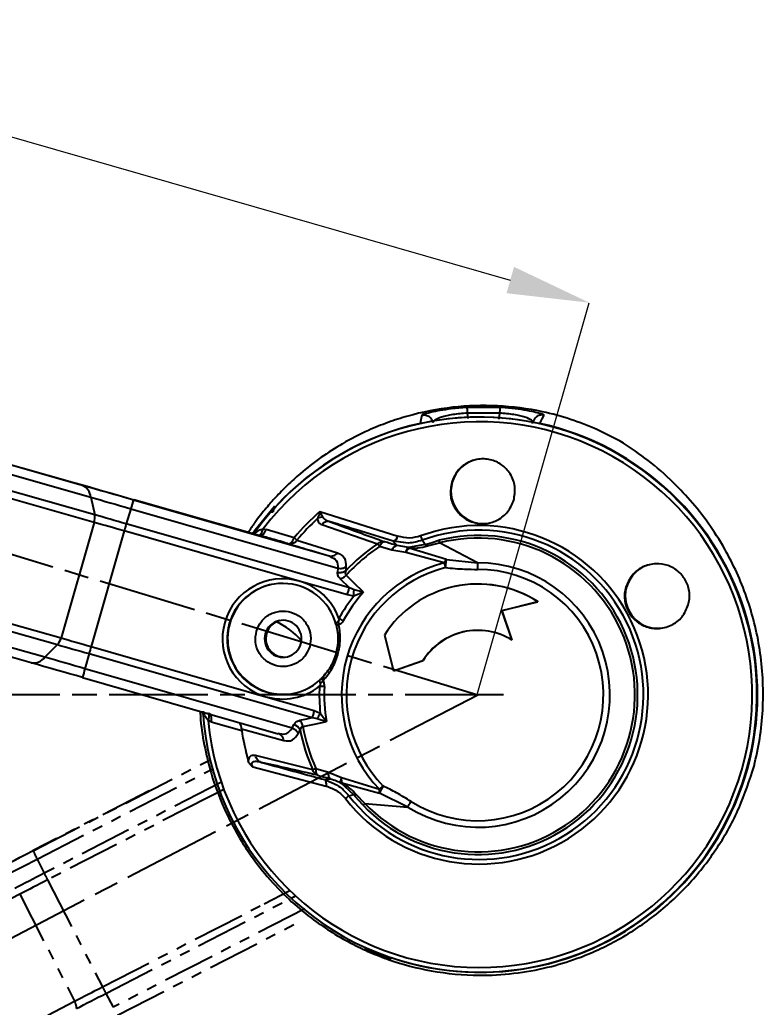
# Model space of a CAD drawing. Header units: millimetres. Extents: x 2136 to 4572, y 748 to 2471.
# Drawn here: x 4166.9 to 4257.4, y 1224.6 to 1344.7 of the extents above; entities that cross this region are included whole.
import ezdxf

# ---------------------------------------------------------------- set-up
doc = ezdxf.new("R2010")
doc.units = ezdxf.units.MM
doc.linetypes.add('AM_ISO08W050', pattern=[18, 12, -1.5, 3, -1.5])
doc.linetypes.add('PHANTOM', pattern=[12.7, 6.35, -1.27, 1.27, -1.27, 1.27, -1.27])
for name, color, linetype, lineweight in [('AM_5', 3, 'Continuous', 25), ('AM_7', 4, 'AM_ISO08W050', 25), ('标注', 3, 'Continuous', 13)]:
    doc.layers.add(name, color=color, linetype=linetype, lineweight=lineweight)
doc.styles.add('SLDTEXTSTYLE1', font='txt.shx', dxfattribs={"width": 0.7, "bigfont": 'gbcbig.shx'})
doc.dimstyles.new('SLDDIMSTYLE12$0', dxfattribs={"dimtxt": 12, "dimasz": 10, "dimexe": 0, "dimexo": 0.0625, "dimgap": 0.875, "dimtad": 1, "dimdec": 1, "dimlfac": 1.8, "dimrnd": 1e-09, "dimzin": 12, "dimdsep": 46, "dimtxsty": 'SLDTEXTSTYLE1', "dimcen": 0.09, "dimdle": 8.16, "dimclrd": 3, "dimclre": 3, "dimadec": 0, "dimazin": 3, "dimtfac": 1, "dimtdec": 1, "dimtofl": 0, "dimtmove": 0, "dimatfit": 3, "dimfxl": 0, "dimfrac": 2, "dimtolj": 1, "dimlwd": 5, "dimlwe": 5, "dimarcsym": 0})
doc.dimstyles.new('SLDDIMSTYLE12$2', dxfattribs={"dimtxt": 12, "dimasz": 10, "dimexe": 0, "dimexo": 0.0625, "dimgap": 0.875, "dimtad": 1, "dimdec": 1, "dimlfac": 1.8, "dimrnd": 1e-09, "dimzin": 12, "dimdsep": 46, "dimtxsty": 'SLDTEXTSTYLE1', "dimcen": 0.09, "dimdle": 8.16, "dimclrd": 3, "dimclre": 3, "dimadec": 0, "dimazin": 3, "dimtfac": 1, "dimtdec": 1, "dimtofl": 0, "dimtmove": 0, "dimatfit": 3, "dimfxl": 0, "dimfrac": 2, "dimtolj": 1, "dimlwd": 5, "dimlwe": 5, "dimarcsym": 0})

# ---------------------------------------------------------------- blocks, each defined once
blk = doc.blocks.new('*D62')
at = {"layer": 'Defpoints', "color": 0, "transparency": 16777216}
for p in [(3918.41, 1354.23), (3919.83, 1273.16), (4222.68, 1262.59), (4222.68, 1262.59), (3941.07, 1115.82)]:
    blk.add_point(p, dxfattribs=at)
at = {"layer": '标注', "color": 3, "linetype": 'Continuous', "lineweight": 5, "transparency": 16777216}
blk.add_arc((4222.68, 1262.59), 303.03, 165.1292, 205.6373, dxfattribs=at)
at = {"layer": '标注', "color": 3, "transparency": 16777216}
for points in [[(3928.19, 1340.82), (3931.4, 1339.91), (3932.52, 1349.98)], [(3950.97, 1132.23), (3947.99, 1130.73), (3953.95, 1122.54)]]:
    blk.add_solid(points, dxfattribs=at)
at = {"layer": '标注', "color": 0, "transparency": 16777216, "insert": (3926.83, 1234.71), "char_height": 10, "attachment_point": 5, "rotation": 275.3833, "style": 'SLDTEXTSTYLE1'}
blk.add_mtext('\\A1;60%%D', dxfattribs=at)
blk = doc.blocks.new('*D63')
at = {"layer": 'AM_5', "color": 3, "lineweight": 5, "transparency": 16777216}
blk.add_line((3972.11, 1262.62), (3970.66, 1262.62), dxfattribs=at)
at = {"layer": 'AM_5', "color": 3, "linetype": 'Continuous', "lineweight": 5, "transparency": 16777216}
blk.add_arc((4222.57, 1262.62), 251.91, 165.5129, 177.7254, dxfattribs=at)
at = {"layer": 'AM_5', "color": 3, "transparency": 16777216}
for points in [[(3977.06, 1326.09), (3980.27, 1325.2), (3981.36, 1335.27)], [(3972.52, 1272.59), (3969.19, 1272.66), (3970.66, 1262.62)]]:
    blk.add_solid(points, dxfattribs=at)
at = {"layer": 'Defpoints', "color": 0, "transparency": 16777216}
for p in [(3918.41, 1354.23), (3975.44, 1311.44), (3972.17, 1262.62), (4222.68, 1262.59), (4225.83, 1262.62)]:
    blk.add_point(p, dxfattribs=at)
at = {"layer": 'AM_5', "color": 0, "transparency": 16777216, "insert": (3966.55, 1300.34), "char_height": 12, "attachment_point": 5, "rotation": 81.6192, "style": 'SLDTEXTSTYLE1'}
blk.add_mtext('\\A1;15%%D', dxfattribs=at)
blk = doc.blocks.new('*D64')
at = {"layer": 'AM_5', "color": 3, "lineweight": 5, "transparency": 16777216}
blk.add_line((3985.59, 1334.07), (3998.34, 1378.53), dxfattribs=at)
at = {"layer": 'AM_5', "color": 3, "linetype": 'Continuous', "lineweight": 5, "transparency": 16777216}
for p, q in [((4007.95, 1375.78), (4226.64, 1313.07)), ((4222.59, 1262.68), (4236.25, 1310.32))]:
    blk.add_line(p, q, dxfattribs=at)
at = {"layer": 'AM_5', "color": 3, "transparency": 16777216}
for points in [[(4008.41, 1377.38), (4007.49, 1374.18), (3998.34, 1378.53)], [(4227.09, 1314.68), (4226.18, 1311.47), (4236.25, 1310.32)]]:
    blk.add_solid(points, dxfattribs=at)
at = {"layer": 'Defpoints', "color": 0, "transparency": 16777216}
for p in [(3985.57, 1334.01), (4236.25, 1310.32), (4222.57, 1262.62)]:
    blk.add_point(p, dxfattribs=at)
at = {"layer": 'AM_5', "color": 0, "transparency": 16777216, "insert": (4119.19, 1351.03), "char_height": 12, "attachment_point": 5, "rotation": 344.0012, "style": 'SLDTEXTSTYLE1'}
blk.add_mtext('\\A1;225', dxfattribs=at)

msp = doc.modelspace()

# ---------------------------------------------------------------- linework, layer by layer
at = {"color": 7, "linetype": 'Continuous', "lineweight": 25}
for p, q in [((4133.175, 1299.918), (4173.36, 1288.491)), ((4134.364, 1299.564), (4174.55, 1288.136)), ((4135.392, 1298.083), (4175.577, 1286.656)), ((4221.362, 1297.573), (4219.434, 1297.397)), ((4225.384, 1297.573), (4221.362, 1297.573)), ((4226.007, 1297.53), (4225.384, 1297.573)), ((4215.923, 1296.686), (4215.858, 1296.646)), ((4225.33, 1296.878), (4221.395, 1296.878)), ((4221.395, 1296.878), (4221.481, 1296.22)), ((4225.33, 1296.879), (4225.246, 1296.171)), ((4230.765, 1296.646), (4230.535, 1296.756)), ((4175.991, 1283.598), (4135.806, 1295.025)), ((4176.061, 1284.516), (4135.876, 1295.944)), ((4215.825, 1295.64), (4215.809, 1295.637)), ((4219.571, 1288.477), (4219.505, 1288.463)), ((4175.577, 1286.656), (4176.061, 1284.516)), ((4180.453, 1285.263), (4179.9, 1283.42)), ((4180.453, 1285.263), (4205.665, 1278.033)), ((4180.796, 1286.352), (4204.591, 1279.529)), ((4196.089, 1281.982), (4180.826, 1286.359)), ((4203.471, 1284.921), (4203.374, 1284.563)), ((4203.471, 1284.921), (4212.955, 1281.904)), ((4203.471, 1284.921), (4203.624, 1284.626)), ((4175.991, 1283.598), (4171.96, 1269.54)), ((4207.059, 1275.631), (4179.9, 1283.42)), ((4203.704, 1283.333), (4210.492, 1280.997)), ((4179.648, 1282.554), (4175.617, 1268.495)), ((4200.932, 1276.45), (4179.648, 1282.554)), ((4195.488, 1282.154), (4195.503, 1282.202)), ((4195.982, 1282.039), (4196.176, 1282)), ((4196.176, 1282), (4196.089, 1281.982)), ((4196.551, 1282.818), (4196.94, 1282.738)), ((4200.329, 1281.735), (4196.94, 1282.738)), ((4212.379, 1281.322), (4208.442, 1282.524)), ((4131.775, 1280.967), (4171.96, 1269.54)), ((4199.58, 1281.015), (4199.87, 1280.929)), ((4200.669, 1281.442), (4205.621, 1279.891)), ((4212.237, 1280.206), (4210.717, 1280.65)), ((4213.022, 1281.24), (4212.379, 1281.322)), ((4214.25, 1280.521), (4212.862, 1280.774)), ((4216.278, 1280.888), (4214.25, 1280.521)), ((4218.858, 1279.079), (4214.34, 1280.449)), ((4216.278, 1280.888), (4215.905, 1281.417)), ((4216.278, 1280.888), (4217.114, 1281.151)), ((4216.566, 1280.737), (4218.03, 1281.097)), ((4217.114, 1281.151), (4217.956, 1281.415)), ((4222.665, 1278.675), (4218.03, 1281.097)), ((4131.349, 1280.155), (4171.534, 1268.728)), ((4204.591, 1279.529), (4204.719, 1279.442)), ((4204.591, 1279.529), (4204.862, 1279.496)), ((4204.845, 1279.499), (4204.827, 1279.443)), ((4213.931, 1279.931), (4212.237, 1280.206)), ((4218.598, 1278.67), (4213.931, 1279.931)), ((4169.996, 1267.191), (4129.811, 1278.618)), ((4205.665, 1278.033), (4205.616, 1277.533)), ((4206.64, 1278.192), (4206.603, 1277.704)), ((4218.858, 1279.079), (4222.665, 1278.675)), ((4168.348, 1266.508), (4128.163, 1277.935)), ((4206.806, 1274.765), (4200.932, 1276.45)), ((4207.059, 1275.631), (4205.97, 1276.7)), ((4207.622, 1275.401), (4207.059, 1275.631)), ((4219.85, 1275.793), (4219.839, 1275.79)), ((4240.785, 1275.73), (4240.696, 1275.71)), ((4207.597, 1274.634), (4206.806, 1274.765)), ((4208.773, 1275.098), (4207.597, 1274.634)), ((4208.773, 1275.098), (4207.622, 1275.401)), ((4225.624, 1272.866), (4229.975, 1273.951)), ((4225.635, 1272.868), (4229.986, 1273.953)), ((4229.986, 1273.953), (4229.975, 1273.951)), ((4225.635, 1272.868), (4225.624, 1272.866)), ((4226.865, 1269.262), (4225.624, 1272.866)), ((4226.876, 1269.265), (4225.635, 1272.868)), ((4192.434, 1271.283), (4192.501, 1271.297)), ((4205.449, 1271.165), (4205.483, 1271.086)), ((4205.685, 1271.523), (4205.791, 1271.12)), ((4196.826, 1270.057), (4196.972, 1270.088)), ((4211.321, 1269.889), (4212.405, 1265.539)), ((4171.534, 1268.728), (4169.996, 1267.191)), ((4175.617, 1268.495), (4196.901, 1262.392)), ((4226.876, 1269.265), (4226.865, 1269.262)), ((4175.373, 1267.631), (4174.872, 1265.798)), ((4175.373, 1267.631), (4202.532, 1259.843)), ((4212.405, 1265.539), (4216.009, 1266.779)), ((4212.417, 1265.541), (4216.02, 1266.782)), ((4216.02, 1266.782), (4216.009, 1266.779)), ((4200.083, 1258.568), (4174.872, 1265.798)), ((4212.417, 1265.541), (4212.405, 1265.539)), ((4174.595, 1264.724), (4198.403, 1257.896)), ((4203.846, 1264.336), (4203.543, 1264.051)), ((4196.901, 1262.392), (4202.775, 1260.707)), ((4189.144, 1260.625), (4189.171, 1260.217)), ((4202.775, 1260.707), (4203.516, 1260.399)), ((4203.516, 1260.399), (4204.266, 1259.381)), ((4190.235, 1259.351), (4189.863, 1259.491)), ((4190.235, 1259.351), (4193.951, 1258.299)), ((4200.083, 1258.568), (4200.306, 1259.012)), ((4202.532, 1259.843), (4203.131, 1259.738)), ((4203.131, 1259.738), (4204.266, 1259.381)), ((4193.935, 1258.492), (4199.072, 1257.052)), ((4198.39, 1257.9), (4198.555, 1257.903)), ((4198.648, 1257.842), (4198.629, 1257.787)), ((4200.825, 1257.915), (4201.052, 1258.342)), ((4202.604, 1253.489), (4195.645, 1255.223)), ((4195.295, 1253.842), (4204.24, 1251.512)), ((4202.978, 1253.66), (4204.501, 1253.224)), ((4204.501, 1253.224), (4206.081, 1252.554)), ((4255.365, 1253.342), (4255.35, 1253.339)), ((4204.143, 1252.229), (4204.058, 1252.302)), ((4204.058, 1252.302), (4204.583, 1252.059)), ((4207.57, 1250.514), (4206.042, 1251.892)), ((4206.081, 1252.554), (4210.703, 1251.133)), ((4206.156, 1251.902), (4210.708, 1250.652)), ((4191.776, 1251.122), (4190.017, 1250.219)), ((4206.996, 1250.347), (4207.57, 1250.514)), ((4208.182, 1249.8), (4207.57, 1250.514)), ((4208.943, 1249.404), (4207.892, 1250.484)), ((4214.149, 1248.974), (4210.708, 1250.652)), ((4208.714, 1249.18), (4208.182, 1249.8)), ((4208.943, 1249.404), (4214.149, 1248.974)), ((4196.698, 1237.209), (4199.807, 1238.806)), ((4208.901, 1231.81), (4212.132, 1230.528)), ((4212.142, 1230.656), (4212.14, 1230.65)), ((4230.008, 1229.647), (4230.023, 1229.651))]:
    msp.add_line(p, q, dxfattribs=at)
at = {"color": 7, "linetype": 'PHANTOM', "lineweight": 25}
for p, q in [((4168.558, 1243.661), (4190.578, 1254.968)), ((4169.052, 1242.632), (4190.899, 1253.85)), ((4191.472, 1251.98), (4169.911, 1240.909)), ((4182.7, 1250.939), (4168.575, 1243.686)), ((4190.017, 1250.219), (4170.32, 1240.105)), ((4169.052, 1242.632), (4169.911, 1240.909)), ((4170.32, 1240.105), (4177.001, 1227.095)), ((4166.939, 1238.364), (4129.816, 1219.198)), ((4166.939, 1238.364), (4173.62, 1225.355)), ((4177.001, 1227.095), (4196.698, 1237.209)), ((4177.415, 1226.299), (4200.501, 1238.153)), ((4201.635, 1236.599), (4178.303, 1224.619)), ((4178.836, 1223.646), (4200.869, 1234.959)), ((4136.497, 1206.189), (4173.62, 1225.355)), ((4177.415, 1226.299), (4178.303, 1224.619))]:
    msp.add_line(p, q, dxfattribs=at)
at = {"color": 7, "linetype": 'Continuous', "lineweight": 25, "flags": 128}
for points in [[(4215.858, 1296.646), (4215.753, 1296.08), (4215.67, 1295.636)], [(4229.549, 1296.109), (4229.308, 1295.652), (4229.288, 1295.614)], [(4230.234, 1295.636), (4230.531, 1296.201), (4230.765, 1296.646)], [(4215.927, 1295.662), (4215.894, 1295.662), (4215.67, 1295.636)], [(4173.36, 1288.491), (4174.247, 1288.239), (4175.152, 1287.981), (4176.073, 1287.718), (4177.008, 1287.451), (4177.953, 1287.181), (4178.907, 1286.908), (4179.865, 1286.634), (4180.826, 1286.359)], [(4174.55, 1288.136), (4175.291, 1287.925), (4176.048, 1287.71), (4176.819, 1287.49), (4177.601, 1287.267), (4178.392, 1287.04), (4179.19, 1286.812), (4179.992, 1286.583), (4180.796, 1286.352)], [(4175.577, 1286.656), (4176.156, 1286.491), (4176.747, 1286.323), (4177.349, 1286.151), (4177.959, 1285.977), (4178.577, 1285.801), (4179.199, 1285.623), (4179.825, 1285.443), (4180.453, 1285.263)], [(4197.96, 1285.546), (4195.595, 1282.65), (4195.229, 1282.139)], [(4198.036, 1285.459), (4197.994, 1285.507), (4197.96, 1285.546)], [(4179.9, 1283.42), (4179.406, 1283.561), (4178.913, 1283.702), (4178.423, 1283.843), (4177.937, 1283.982), (4177.456, 1284.119), (4176.982, 1284.254), (4176.517, 1284.387), (4176.061, 1284.516)], [(4179.648, 1282.554), (4179.177, 1282.688), (4178.708, 1282.823), (4178.241, 1282.956), (4177.778, 1283.089), (4177.32, 1283.22), (4176.868, 1283.348), (4176.425, 1283.474), (4175.991, 1283.598)], [(4199.58, 1281.015), (4199.671, 1281.007), (4199.769, 1281.03), (4199.871, 1281.084), (4199.973, 1281.167), (4200.072, 1281.278), (4200.167, 1281.412), (4200.253, 1281.566), (4200.329, 1281.735)], [(4208.773, 1275.098), (4207.593, 1276.254), (4206.665, 1277.163)], [(4171.534, 1268.728), (4171.99, 1268.598), (4172.455, 1268.465), (4172.929, 1268.33), (4173.41, 1268.193), (4173.896, 1268.054), (4174.386, 1267.914), (4174.879, 1267.773), (4175.373, 1267.631)], [(4171.96, 1269.54), (4172.394, 1269.416), (4172.838, 1269.29), (4173.289, 1269.161), (4173.747, 1269.03), (4174.21, 1268.898), (4174.677, 1268.765), (4175.146, 1268.63), (4175.617, 1268.495)], [(4174.595, 1264.724), (4173.791, 1264.954), (4172.989, 1265.184), (4172.191, 1265.412), (4171.4, 1265.638), (4170.618, 1265.862), (4169.847, 1266.081), (4169.09, 1266.297), (4168.348, 1266.508)], [(4174.872, 1265.798), (4174.244, 1265.978), (4173.618, 1266.157), (4172.995, 1266.335), (4172.378, 1266.512), (4171.767, 1266.686), (4171.166, 1266.858), (4170.575, 1267.026), (4169.996, 1267.191)], [(4201.045, 1259.522), (4201.878, 1259.702), (4202.532, 1259.843)], [(4201.39, 1258.764), (4203.002, 1259.11), (4204.266, 1259.381)], [(4212.14, 1230.65), (4212.136, 1230.581), (4212.132, 1230.528)]]:
    msp.add_lwpolyline(points, dxfattribs=at)
at = {"color": 7, "linetype": 'PHANTOM', "lineweight": 25, "flags": 128}
for points in [[(4161.672, 1240.132), (4162.491, 1240.555), (4163.327, 1240.986), (4164.179, 1241.425), (4165.043, 1241.87), (4165.917, 1242.32), (4166.799, 1242.773), (4167.686, 1243.229), (4168.575, 1243.686)], [(4162.782, 1240.687), (4163.467, 1241.041), (4164.167, 1241.402), (4164.879, 1241.769), (4165.602, 1242.141), (4166.334, 1242.518), (4167.072, 1242.897), (4167.814, 1243.279), (4168.558, 1243.661)], [(4164.544, 1240.311), (4165.079, 1240.587), (4165.625, 1240.869), (4166.181, 1241.155), (4166.745, 1241.446), (4167.317, 1241.74), (4167.892, 1242.036), (4168.472, 1242.334), (4169.052, 1242.632)], [(4169.911, 1240.909), (4169.454, 1240.675), (4168.998, 1240.44), (4168.544, 1240.207), (4168.095, 1239.975), (4167.65, 1239.747), (4167.212, 1239.521), (4166.782, 1239.299), (4166.361, 1239.082)], [(4170.32, 1240.105), (4169.884, 1239.881), (4169.45, 1239.658), (4169.018, 1239.436), (4168.59, 1239.216), (4168.166, 1238.998), (4167.749, 1238.783), (4167.34, 1238.571), (4166.939, 1238.364)], [(4173.62, 1225.355), (4174.021, 1225.562), (4174.43, 1225.773), (4174.847, 1225.988), (4175.271, 1226.206), (4175.699, 1226.426), (4176.131, 1226.648), (4176.565, 1226.872), (4177.001, 1227.095)], [(4173.864, 1224.471), (4174.285, 1224.688), (4174.715, 1224.91), (4175.153, 1225.136), (4175.598, 1225.365), (4176.047, 1225.596), (4176.501, 1225.829), (4176.957, 1226.064), (4177.415, 1226.299)]]:
    msp.add_lwpolyline(points, dxfattribs=at)
at = {"color": 7, "linetype": 'Continuous', "lineweight": 25}
for centre, radius, start, end in [((4222.908, 1262.643), 33.749, 343.99795, 144.37216), ((4222.923, 1262.645), 33.75, 343.99967, 102.14019), ((4222.9, 1262.641), 33.187, 185.44631, 142.55572), ((4222.951, 1262.654), 33.776, 102.44988, 137.53256), ((4222.951, 1262.652), 33.778, 251.33315, 77.54961), ((4223.356, 1287.392), 3.937, 102.14289, 164.00219), ((4173.765, 1286.495), 1.819, 5.07766, 64.46203), ((4223.356, 1287.392), 3.937, 163.99967, 282.14019), ((4196.129, 1280.914), 16.268, 160.47228, 164.49364), ((4174.111, 1284.202), 1.975, 342.17656, 9.14413), ((4222.878, 1262.637), 29.55, 131.05303, 139.73783), ((4222.873, 1262.636), 29.098, 132.57575, 139.73778), ((4203.806, 1282.983), 1.245, 89.51081, 119.80629), ((4203.919, 1282.942), 1.71, 99.92431, 108.57758), ((4260.339, 1259.497), 83.921, 163.43713, 164.05307), ((4222.827, 1262.625), 20.585, 217.80792, 110.19454), ((4173.804, 1250.626), 40.882, 48.9186, 49.54784), ((4222.818, 1262.623), 20.025, 217.80792, 110.19454), ((4222.73, 1262.604), 19.408, 223.76375, 104.2387), ((4222.723, 1262.602), 19.081, 223.76387, 104.23864), ((4212.183, 1282.091), 0.793, 284.25693, 346.38415), ((4199.822, 1281.999), 1.013, 256.13749, 326.65871), ((4222.728, 1262.605), 22.091, 123.62673, 136.87996), ((4222.723, 1262.604), 21.676, 123.6355, 137.80261), ((4238.347, 1298.857), 33.09, 212.6677, 213.38343), ((4212.995, 1280), 0.785, 99.68998, 164.75306), ((4215.013, 1279.496), 1.166, 125.1911, 158.08506), ((4222.692, 1262.595), 16.587, 104.28896, 223.71352), ((4222.69, 1262.595), 15.988, 104.28897, 223.71351), ((4222.693, 1262.596), 16.079, 237.90451, 90.09862), ((4219.984, 1278.076), 1.507, 138.28952, 156.79982), ((4311.608, 1301.755), 95.831, 193.93929, 194.29763), ((4244.57, 1274.644), 3.937, 102.14289, 164.00219), ((4222.69, 1262.595), 15.284, 237.90204, 90.10104), ((4198.916, 1269.421), 7.312, 74.0024, 254.00006), ((4198.922, 1269.422), 6.75, 14.63064, 164.00143), ((4198.989, 1269.437), 6.75, 102.1429, 164.00218), ((4198.916, 1269.421), 7.312, 19.98893, 73.99815), ((4222.678, 1262.594), 13.499, 57.28113, 147.28505), ((4222.689, 1262.596), 13.499, 57.2812, 102.14227), ((4244.57, 1274.644), 3.937, 163.99967, 282.14019), ((4222.707, 1262.599), 19.317, 141.46177, 151.14852), ((4222.705, 1262.599), 18.717, 138.10256, 151.14854), ((4198.922, 1269.422), 6.75, 163.9984, 313.36529), ((4198.989, 1269.436), 6.75, 163.99975, 282.14011), ((4198.989, 1269.436), 2.25, 343.99745, 164.00009), ((4199.134, 1269.468), 2.25, 104.03604, 164.00205), ((4194.527, 1263.416), 8.855, 40.83204, 65.81779), ((4135.728, 1144.724), 145.215, 60.91799, 61.15396), ((4198.989, 1269.436), 2.25, 163.99745, 344.00009), ((4199.134, 1269.468), 2.25, 163.99943, 280.24751), ((4222.678, 1262.593), 7.874, 57.88144, 147.88541), ((4222.69, 1262.596), 7.874, 102.14271, 147.88527), ((4170.069, 1270.015), 1.95, 318.69201, 345.89284), ((4255.069, 1245.634), 82.676, 163.94748, 164.5697), ((4168.587, 1268.262), 1.77, 262.23993, 322.75953), ((4188.951, 1261.601), 14.692, 163.40041, 167.72716), ((4198.916, 1269.42), 7.312, 253.99862, 308.0114), ((4222.708, 1262.599), 19.318, 176.85372, 186.53999), ((4222.707, 1262.599), 18.719, 176.85373, 189.89901), ((4222.908, 1262.641), 33.748, 183.43897, 344.001), ((4199.872, 1257.78), 1.307, 25.50508, 70.60837), ((4199.695, 1258.452), 1.723, 10.4509, 38.42547), ((4222.879, 1262.636), 29.252, 188.52543, 195.91771), ((4222.73, 1262.604), 22.093, 191.12072, 204.365), ((4222.725, 1262.603), 21.678, 190.19887, 204.3629), ((4261.81, 1124.089), 142.302, 114.42078, 114.58603), ((4222.924, 1262.643), 33.748, 282.14308, 344.002), ((4212.157, 1250.907), 1.471, 171.18744, 190.00395), ((4336.594, 1120.3), 181.565, 133.70869, 133.89737), ((4263.724, 1225.929), 58.497, 154.02865, 154.99957)]:
    msp.add_arc(centre, radius, start, end, dxfattribs=at)
at = {"color": 7, "linetype": 'PHANTOM', "lineweight": 25}
for centre, radius, start, end in [((4183.46, 1250.188), 16.268, 203.65312, 207.67448), ((4244.937, 1278.509), 83.921, 206.61797, 207.23391), ((4250.581, 1264.794), 82.676, 207.12832, 207.75054), ((4171.915, 1224.407), 1.95, 1.87285, 29.07368)]:
    msp.add_arc(centre, radius, start, end, dxfattribs=at)
at = {"color": 7, "linetype": 'Continuous', "lineweight": 25}
for points, knots in [([(4240.398, 1293.248), (4239.342, 1293.818), (4237.312, 1294.914), (4233.998, 1296.175), (4229.992, 1297.27), (4225.14, 1297.913), (4219.517, 1297.732), (4215.06, 1296.844), (4211.711, 1295.761), (4209.032, 1294.671), (4206.283, 1293.257), (4203.518, 1291.48), (4201.31, 1289.761), (4199.51, 1288.127), (4198.137, 1286.727), (4196.815, 1285.217), (4195.682, 1283.794), (4194.999, 1282.769), (4194.733, 1282.37)], [0, 0, 0, 0, 0.0716141, 0.1376427, 0.2038002, 0.3043716, 0.402157, 0.5046925, 0.5521038, 0.6009821, 0.6712151, 0.7340966, 0.7994339, 0.8433201, 0.8852981, 0.9222529, 0.9697109, 1, 1, 1, 1]), ([(4219.433, 1297.397), (4218.972, 1297.332), (4218.036, 1297.201), (4216.994, 1296.984), (4216.23, 1296.795), (4216.026, 1296.722), (4215.923, 1296.686)], [0, 0, 0, 0, 0.2467046, 0.4997683, 0.7468748, 1, 1, 1, 1]), ([(4221.362, 1297.573), (4221.362, 1297.561), (4221.362, 1297.538), (4221.369, 1297.386), (4221.38, 1297.165), (4221.39, 1296.973), (4221.395, 1296.879)], [0, 0, 0, 0, 0.244843, 0.5001263, 0.7553423, 1, 1, 1, 1]), ([(4225.384, 1297.573), (4225.382, 1297.561), (4225.378, 1297.537), (4225.365, 1297.386), (4225.35, 1297.168), (4225.337, 1296.974), (4225.331, 1296.879)], [0, 0, 0, 0, 0.2506754, 0.4980464, 0.7510697, 1, 1, 1, 1]), ([(4230.535, 1296.756), (4230.36, 1296.809), (4230.015, 1296.913), (4228.993, 1297.138), (4227.66, 1297.37), (4226.555, 1297.477), (4226.007, 1297.53)], [0, 0, 0, 0, 0.2491031, 0.4901997, 0.7472817, 1, 1, 1, 1]), ([(4215.858, 1296.646), (4216.028, 1296.661), (4216.366, 1296.69), (4216.799, 1296.464), (4217.093, 1296.136), (4217.169, 1295.88), (4217.206, 1295.752)], [0, 0, 0, 0, 0.2799949, 0.5581407, 0.7800037, 1, 1, 1, 1]), ([(4221.395, 1296.879), (4221.092, 1296.862), (4220.486, 1296.827), (4219.629, 1296.71), (4218.873, 1296.559), (4218.038, 1296.329), (4217.328, 1296.024), (4217.247, 1295.844), (4217.206, 1295.752)], [0, 0, 0, 0, 0.1216848, 0.2436394, 0.3665866, 0.4908705, 0.7427966, 1, 1, 1, 1]), ([(4229.418, 1295.752), (4229.39, 1295.843), (4229.334, 1296.023), (4228.654, 1296.328), (4227.839, 1296.559), (4227.092, 1296.71), (4226.241, 1296.828), (4225.634, 1296.862), (4225.331, 1296.879)], [0, 0, 0, 0, 0.25669183, 0.50843056, 0.63281467, 0.75589912, 0.87804396, 1, 1, 1, 1]), ([(4230.765, 1296.646), (4230.691, 1296.658), (4230.543, 1296.682), (4230.315, 1296.66), (4230.097, 1296.597), (4229.897, 1296.491), (4229.724, 1296.347), (4229.607, 1296.216), (4229.563, 1296.127), (4229.553, 1296.107)], [0, 0, 0, 0, 0.1570011, 0.3172009, 0.4773885, 0.6343544, 0.7913438, 0.9515396, 1, 1, 1, 1]), ([(4256.31, 1253.954), (4256.56, 1255.063), (4257.06, 1257.28), (4257.405, 1260.744), (4257.431, 1264.224), (4257.114, 1267.662), (4256.48, 1270.994), (4255.558, 1274.176), (4254.381, 1277.181), (4252.864, 1280.226), (4250.993, 1283.214), (4248.803, 1286.031), (4246.221, 1288.774), (4243.291, 1291.304), (4241.378, 1292.59), (4240.398, 1293.248)], [0, 0, 0, 0, 0.0627951, 0.1255982, 0.1880794, 0.2505771, 0.3126556, 0.3746993, 0.4372762, 0.5009385, 0.5820109, 0.6649965, 0.7507977, 0.8724761, 1, 1, 1, 1]), ([(4227.063, 1286.289), (4227.154, 1286.842), (4227.333, 1287.924), (4226.828, 1289.26), (4226.165, 1290.118), (4225.573, 1290.626), (4224.912, 1291), (4224.206, 1291.237), (4223.479, 1291.336), (4222.749, 1291.301), (4222.032, 1291.131), (4221.118, 1290.722), (4220.089, 1289.869), (4219.706, 1288.946), (4219.505, 1288.463)], [0, 0, 0, 0, 0.1454096, 0.2843678, 0.3500183, 0.4113214, 0.4701235, 0.5269841, 0.5816264, 0.6365696, 0.6922624, 0.749136, 0.868448, 1, 1, 1, 1]), ([(4219.505, 1288.463), (4219.415, 1287.905), (4219.237, 1286.789), (4219.841, 1285.228), (4220.786, 1284.23), (4221.705, 1283.729), (4222.399, 1283.506), (4223.107, 1283.415), (4223.809, 1283.451), (4224.5, 1283.611), (4225.409, 1284.004), (4226.456, 1284.848), (4226.852, 1285.79), (4227.063, 1286.289)], [0, 0, 0, 0, 0.1426319, 0.2854821, 0.4161443, 0.4747377, 0.529504, 0.5816768, 0.6338546, 0.6858561, 0.7410149, 0.8625746, 1, 1, 1, 1]), ([(4197.96, 1285.546), (4197.905, 1285.479), (4197.798, 1285.348), (4197.701, 1285.116), (4197.659, 1284.917), (4197.669, 1284.798), (4197.672, 1284.76)], [0, 0, 0, 0, 0.3001412, 0.5845824, 0.8690123, 1, 1, 1, 1]), ([(4198.036, 1285.459), (4197.985, 1285.394), (4197.88, 1285.263), (4197.788, 1285.056), (4197.768, 1284.918), (4197.76, 1284.864)], [0, 0, 0, 0, 0.3723099, 0.7541245, 1, 1, 1, 1]), ([(4203.187, 1284.063), (4203.185, 1283.973), (4203.181, 1283.779), (4203.339, 1283.509), (4203.56, 1283.403), (4203.704, 1283.333)], [0, 0, 0, 0, 0.2320046, 0.4979825, 1, 1, 1, 1]), ([(4203.374, 1284.563), (4203.34, 1284.459), (4203.283, 1284.281), (4203.215, 1284.127), (4203.187, 1284.063)], [0, 0, 0, 0, 0.5830316, 1, 1, 1, 1]), ([(4203.816, 1284.228), (4203.786, 1284.293), (4203.73, 1284.415), (4203.658, 1284.559), (4203.624, 1284.626)], [0, 0, 0, 0, 0.5364801, 1, 1, 1, 1]), ([(4203.816, 1284.228), (4203.854, 1284.171), (4203.94, 1284.042), (4204.238, 1283.848), (4204.519, 1283.741), (4204.708, 1283.67)], [0, 0, 0, 0, 0.2031095, 0.4647797, 1, 1, 1, 1]), ([(4204.708, 1283.67), (4204.621, 1283.685), (4204.446, 1283.715), (4204.172, 1283.66), (4203.913, 1283.537), (4203.773, 1283.4), (4203.704, 1283.333)], [0, 0, 0, 0, 0.2454954, 0.5, 0.7545047, 1, 1, 1, 1]), ([(4204.708, 1283.67), (4205.961, 1283.207), (4208.115, 1282.413), (4210.409, 1281.581), (4211.367, 1281.233)], [0, 0, 0, 0, 0.5820752, 1, 1, 1, 1]), ([(4208.442, 1282.524), (4208.359, 1282.549), (4207.096, 1282.935), (4205.861, 1283.315), (4204.708, 1283.67)], [0, 0, 0, 0, 0.0662016, 1, 1, 1, 1]), ([(4195.503, 1282.202), (4195.678, 1282.354), (4195.985, 1282.622), (4196.381, 1282.759), (4196.551, 1282.818)], [0, 0, 0, 0, 0.5684211, 1, 1, 1, 1]), ([(4195.982, 1282.039), (4196.036, 1282.045), (4196.148, 1282.057), (4196.314, 1282.224), (4196.459, 1282.483), (4196.521, 1282.709), (4196.551, 1282.818)], [0, 0, 0, 0, 0.2432266, 0.5000017, 0.7567759, 1, 1, 1, 1]), ([(4196.176, 1282.001), (4196.238, 1281.996), (4196.365, 1281.987), (4196.582, 1282.139), (4196.788, 1282.395), (4196.89, 1282.626), (4196.94, 1282.738)], [0, 0, 0, 0, 0.2423334, 0.4999392, 0.757578, 1, 1, 1, 1]), ([(4199.58, 1281.015), (4198.939, 1281.201), (4197.803, 1281.53), (4196.67, 1281.858), (4196.176, 1282)], [0, 0, 0, 0, 0.5642907, 1, 1, 1, 1]), ([(4215.721, 1281.944), (4215.28, 1281.828), (4214.332, 1281.577), (4213.435, 1281.79), (4212.955, 1281.904)], [0, 0, 0, 0, 0.4644483, 1, 1, 1, 1]), ([(4199.87, 1280.929), (4200.724, 1280.676), (4202.278, 1280.214), (4203.873, 1279.742), (4204.591, 1279.529)], [0, 0, 0, 0, 0.5495061, 1, 1, 1, 1]), ([(4211.367, 1281.233), (4211.316, 1281.235), (4211.246, 1281.236), (4211.132, 1281.18), (4211.018, 1281.095), (4210.865, 1280.924), (4210.766, 1280.742), (4210.716, 1280.651)], [0, 0, 0, 0, 0.2498451, 0.3419699, 0.5003268, 0.7501647, 1, 1, 1, 1]), ([(4212.862, 1280.774), (4212.586, 1280.859), (4212.086, 1281.012), (4211.589, 1281.165), (4211.367, 1281.233)], [0, 0, 0, 0, 0.5530907, 1, 1, 1, 1]), ([(4212.862, 1280.774), (4212.771, 1280.877), (4212.609, 1281.06), (4212.449, 1281.242), (4212.379, 1281.322)], [0, 0, 0, 0, 0.5617548, 1, 1, 1, 1]), ([(4215.905, 1281.417), (4215.344, 1281.254), (4214.373, 1280.972), (4213.423, 1281.16), (4213.022, 1281.24)], [0, 0, 0, 0, 0.5775061, 1, 1, 1, 1]), ([(4213.931, 1279.931), (4213.951, 1280.013), (4213.991, 1280.177), (4214.071, 1280.361), (4214.15, 1280.472), (4214.211, 1280.511), (4214.241, 1280.519), (4214.249, 1280.52), (4214.25, 1280.521)], [0, 0, 0, 0, 0.2498824, 0.4997694, 0.7496604, 0.9255481, 0.9908934, 1, 1, 1, 1]), ([(4214.34, 1280.449), (4214.34, 1280.449), (4214.34, 1280.449), (4214.34, 1280.449), (4214.34, 1280.449), (4214.327, 1280.468), (4214.299, 1280.502), (4214.267, 1280.514), (4214.251, 1280.521)], [0, 0, 0, 0, 0.0000335, 0.000106, 0.0003683, 0.001362, 0.4820163, 1, 1, 1, 1]), ([(4214.34, 1280.449), (4214.469, 1280.444), (4214.824, 1280.432), (4215.576, 1280.477), (4216.178, 1280.635), (4216.566, 1280.737)], [0, 0, 0, 0, 0.1685681, 0.4640042, 1, 1, 1, 1]), ([(4216.279, 1280.888), (4216.321, 1280.886), (4216.407, 1280.882), (4216.513, 1280.786), (4216.567, 1280.738)], [0, 0, 0, 0, 0.5021576, 1, 1, 1, 1]), ([(4204.719, 1279.442), (4205.01, 1279.312), (4205.586, 1279.054), (4205.639, 1278.372), (4205.665, 1278.033)], [0, 0, 0, 0, 0.504897, 1, 1, 1, 1]), ([(4204.862, 1279.496), (4204.957, 1279.508), (4205.147, 1279.532), (4205.413, 1279.673), (4205.552, 1279.82), (4205.621, 1279.891)], [0, 0, 0, 0, 0.3395659, 0.6771788, 1, 1, 1, 1]), ([(4205.621, 1279.891), (4205.958, 1279.726), (4206.584, 1279.419), (4206.622, 1278.579), (4206.64, 1278.192)], [0, 0, 0, 0, 0.5395057, 1, 1, 1, 1]), ([(4205.665, 1278.033), (4205.748, 1278.02), (4205.918, 1277.993), (4206.179, 1278.012), (4206.429, 1278.074), (4206.57, 1278.153), (4206.639, 1278.193)], [0, 0, 0, 0, 0.2424888, 0.4944094, 0.7492399, 1, 1, 1, 1]), ([(4218.744, 1278.088), (4218.756, 1278.173), (4218.78, 1278.349), (4218.795, 1278.615), (4218.842, 1278.883), (4218.853, 1279.01), (4218.858, 1279.079)], [0, 0, 0, 0, 0.2100867, 0.4354712, 0.6954439, 1, 1, 1, 1]), ([(4218.744, 1278.088), (4219.522, 1278.017), (4220.825, 1277.897), (4222.134, 1277.884), (4222.663, 1277.879)], [0, 0, 0, 0, 0.5961974, 1, 1, 1, 1]), ([(4248.298, 1273.547), (4248.355, 1273.795), (4248.468, 1274.283), (4248.455, 1275.046), (4248.31, 1275.777), (4248.033, 1276.457), (4247.639, 1277.07), (4246.961, 1277.79), (4245.84, 1278.444), (4244.276, 1278.668), (4242.71, 1278.256), (4241.367, 1277.26), (4240.917, 1276.22), (4240.696, 1275.71)], [0, 0, 0, 0, 0.0608535, 0.1193328, 0.1758288, 0.2307749, 0.2847904, 0.339989, 0.4550176, 0.579343, 0.7165648, 0.8612718, 1, 1, 1, 1]), ([(4205.616, 1277.533), (4205.702, 1277.52), (4205.877, 1277.493), (4206.143, 1277.516), (4206.394, 1277.583), (4206.534, 1277.664), (4206.603, 1277.704)], [0, 0, 0, 0, 0.2465031, 0.5000051, 0.7535045, 1, 1, 1, 1]), ([(4205.97, 1276.7), (4205.861, 1276.83), (4205.63, 1277.106), (4205.621, 1277.385), (4205.616, 1277.533)], [0, 0, 0, 0, 0.471381, 1, 1, 1, 1]), ([(4206.665, 1277.163), (4206.612, 1277.111), (4206.505, 1277.005), (4206.327, 1276.873), (4206.146, 1276.765), (4206.028, 1276.722), (4205.97, 1276.7)], [0, 0, 0, 0, 0.2474529, 0.4999677, 0.7524992, 1, 1, 1, 1]), ([(4206.603, 1277.704), (4206.575, 1277.601), (4206.535, 1277.455), (4206.583, 1277.268), (4206.639, 1277.197), (4206.665, 1277.163)], [0, 0, 0, 0, 0.5578773, 0.7889784, 1, 1, 1, 1]), ([(4240.696, 1275.71), (4240.637, 1275.455), (4240.525, 1274.968), (4240.538, 1274.208), (4240.679, 1273.492), (4240.947, 1272.826), (4241.325, 1272.225), (4241.979, 1271.51), (4243.084, 1270.838), (4244.649, 1270.581), (4246.247, 1270.978), (4247.622, 1271.984), (4248.078, 1273.04), (4248.298, 1273.547)], [0, 0, 0, 0, 0.06397863, 0.1218211, 0.17743232, 0.23069626, 0.2827302, 0.33609245, 0.449634, 0.58030579, 0.7241629, 0.86755986, 1, 1, 1, 1]), ([(4207.598, 1274.634), (4207.6, 1274.705), (4207.604, 1274.847), (4207.61, 1275.051), (4207.617, 1275.241), (4207.621, 1275.348), (4207.623, 1275.401)], [0, 0, 0, 0, 0.250968, 0.5042543, 0.7553572, 1, 1, 1, 1]), ([(4205.453, 1271.127), (4205.567, 1270.525), (4205.785, 1269.378), (4205.525, 1268.145), (4205.401, 1267.56)], [0, 0, 0, 0, 0.5248896, 1, 1, 1, 1]), ([(4205.685, 1271.523), (4205.644, 1271.5), (4205.56, 1271.455), (4205.474, 1271.353), (4205.431, 1271.246), (4205.446, 1271.165), (4205.453, 1271.127)], [0, 0, 0, 0, 0.2175002, 0.4456339, 0.7453176, 1, 1, 1, 1]), ([(4205.791, 1271.12), (4205.747, 1271.109), (4205.657, 1271.087), (4205.547, 1271.078), (4205.473, 1271.082), (4205.459, 1271.113), (4205.453, 1271.127)], [0, 0, 0, 0, 0.2175407, 0.446787, 0.7432095, 1, 1, 1, 1]), ([(4205.649, 1267.486), (4205.783, 1268.104), (4206.05, 1269.342), (4205.878, 1270.526), (4205.791, 1271.12)], [0, 0, 0, 0, 0.4984638, 1, 1, 1, 1]), ([(4205.788, 1271.921), (4205.785, 1271.836), (4205.78, 1271.717), (4205.743, 1271.59), (4205.712, 1271.54), (4205.694, 1271.528), (4205.685, 1271.523)], [0, 0, 0, 0, 0.5873569, 0.8346977, 0.9249512, 1, 1, 1, 1]), ([(4206.311, 1271.631), (4206.245, 1271.524), (4206.143, 1271.361), (4205.954, 1271.192), (4205.844, 1271.144), (4205.791, 1271.12)], [0, 0, 0, 0, 0.4918514, 0.7535128, 1, 1, 1, 1]), ([(4205.401, 1267.56), (4205.196, 1266.998), (4204.763, 1265.816), (4203.972, 1264.963), (4203.557, 1264.515)], [0, 0, 0, 0, 0.4752705, 1, 1, 1, 1]), ([(4203.846, 1264.336), (4204.236, 1264.795), (4205.008, 1265.704), (4205.437, 1266.895), (4205.649, 1267.486)], [0, 0, 0, 0, 0.5045108, 1, 1, 1, 1]), ([(4205.649, 1267.486), (4205.613, 1267.497), (4205.539, 1267.518), (4205.46, 1267.541), (4205.409, 1267.557), (4205.404, 1267.559), (4205.401, 1267.56)], [0, 0, 0, 0, 0.2492627, 0.5044271, 0.7572703, 1, 1, 1, 1]), ([(4203.927, 1264.439), (4203.923, 1264.51), (4203.908, 1264.736), (4203.979, 1264.953), (4204.027, 1265.103)], [0, 0, 0, 0, 0.3105302, 1, 1, 1, 1]), ([(4203.419, 1263.659), (4203.46, 1263.731), (4203.52, 1263.835), (4203.556, 1263.962), (4203.557, 1264.022), (4203.547, 1264.042), (4203.543, 1264.051)], [0, 0, 0, 0, 0.5788982, 0.8325061, 0.9242536, 1, 1, 1, 1]), ([(4203.543, 1264.051), (4203.521, 1264.09), (4203.476, 1264.169), (4203.454, 1264.29), (4203.473, 1264.415), (4203.527, 1264.479), (4203.557, 1264.515)], [0, 0, 0, 0, 0.2051839, 0.4197613, 0.6800214, 1, 1, 1, 1]), ([(4203.846, 1264.336), (4203.813, 1264.371), (4203.744, 1264.442), (4203.662, 1264.505), (4203.594, 1264.534), (4203.57, 1264.522), (4203.557, 1264.515)], [0, 0, 0, 0, 0.2283661, 0.4781223, 0.7150622, 1, 1, 1, 1]), ([(4204.016, 1263.626), (4204.016, 1263.75), (4204.016, 1263.942), (4203.948, 1264.186), (4203.879, 1264.287), (4203.846, 1264.336)], [0, 0, 0, 0, 0.4836103, 0.7508269, 1, 1, 1, 1]), ([(4188.902, 1260.621), (4188.908, 1260.414), (4188.946, 1259.06), (4189.354, 1256.544), (4190.29, 1252.544), (4192.003, 1248.072), (4194.419, 1243.863), (4197.047, 1240.436), (4199.586, 1237.779), (4202.173, 1235.597), (4204.7, 1233.835), (4207.115, 1232.434), (4209.533, 1231.284), (4212.762, 1230.033), (4217.161, 1228.878), (4222.301, 1228.396), (4227.066, 1228.656), (4231.071, 1229.375), (4235.358, 1230.67), (4239.882, 1232.735), (4244.509, 1235.832), (4248.587, 1239.64), (4251.971, 1244.023), (4254.654, 1248.834), (4255.759, 1252.249), (4256.31, 1253.954)], [0, 0, 0, 0, 0.00690461, 0.0451883, 0.08283495, 0.13974833, 0.19650273, 0.2340919, 0.27350438, 0.30976804, 0.3380985, 0.36810574, 0.39538295, 0.42019079, 0.47424837, 0.53427599, 0.57764847, 0.62021225, 0.65871271, 0.71468253, 0.77202122, 0.82888477, 0.88558838, 0.94288579, 1, 1, 1, 1]), ([(4189.863, 1259.491), (4189.744, 1259.641), (4189.483, 1259.969), (4189.366, 1260.36), (4189.302, 1260.574)], [0, 0, 0, 0, 0.4544713, 1, 1, 1, 1]), ([(4189.79, 1260.445), (4189.833, 1260.412), (4189.922, 1260.346), (4189.975, 1260.12), (4189.963, 1259.826), (4189.896, 1259.601), (4189.863, 1259.491)], [0, 0, 0, 0, 0.2407228, 0.4965557, 0.7542523, 1, 1, 1, 1]), ([(4190.235, 1259.351), (4190.252, 1259.472), (4190.287, 1259.722), (4190.247, 1260.046), (4190.143, 1260.287), (4190.03, 1260.344), (4189.975, 1260.372)], [0, 0, 0, 0, 0.2424241, 0.5000639, 0.757669, 1, 1, 1, 1]), ([(4203.516, 1260.399), (4203.481, 1260.339), (4203.41, 1260.217), (4203.307, 1260.042), (4203.212, 1259.877), (4203.158, 1259.784), (4203.131, 1259.738)], [0, 0, 0, 0, 0.2477926, 0.5000002, 0.7522078, 1, 1, 1, 1]), ([(4193.935, 1258.492), (4193.927, 1258.594), (4193.909, 1258.811), (4193.792, 1259.089), (4193.663, 1259.213), (4193.6, 1259.274)], [0, 0, 0, 0, 0.31238, 0.6677205, 1, 1, 1, 1]), ([(4200.306, 1259.012), (4200.398, 1259.145), (4200.557, 1259.374), (4200.901, 1259.479), (4201.045, 1259.522)], [0, 0, 0, 0, 0.5822537, 1, 1, 1, 1]), ([(4193.935, 1258.492), (4193.936, 1258.457), (4193.938, 1258.394), (4193.947, 1258.329), (4193.951, 1258.299)], [0, 0, 0, 0, 0.5485339, 1, 1, 1, 1]), ([(4198.639, 1257.785), (4198.638, 1257.785), (4198.57, 1257.848), (4198.479, 1257.874), (4198.39, 1257.9)], [0, 0, 0, 0, 0.006595, 1, 1, 1, 1]), ([(4198.555, 1257.903), (4198.865, 1257.856), (4199.483, 1257.76), (4199.883, 1258.299), (4200.083, 1258.568)], [0, 0, 0, 0, 0.5010464, 1, 1, 1, 1]), ([(4199.072, 1257.052), (4199.052, 1257.148), (4199.011, 1257.346), (4198.861, 1257.604), (4198.713, 1257.725), (4198.639, 1257.785)], [0, 0, 0, 0, 0.3235264, 0.6618766, 1, 1, 1, 1]), ([(4199.072, 1257.052), (4199.444, 1257.006), (4200.133, 1256.921), (4200.607, 1257.601), (4200.825, 1257.915)], [0, 0, 0, 0, 0.5390753, 1, 1, 1, 1]), ([(4200.825, 1257.915), (4200.787, 1257.985), (4200.71, 1258.128), (4200.531, 1258.314), (4200.32, 1258.468), (4200.161, 1258.535), (4200.083, 1258.568)], [0, 0, 0, 0, 0.2507607, 0.5055916, 0.7575122, 1, 1, 1, 1]), ([(4201.39, 1258.764), (4201.344, 1258.747), (4201.249, 1258.711), (4201.118, 1258.572), (4201.078, 1258.433), (4201.052, 1258.342)], [0, 0, 0, 0, 0.2413974, 0.5018091, 1, 1, 1, 1]), ([(4195.645, 1255.223), (4195.501, 1255.244), (4195.246, 1255.281), (4194.97, 1255.133), (4194.808, 1254.907), (4194.768, 1254.707), (4194.749, 1254.613)], [0, 0, 0, 0, 0.37521, 0.6669858, 0.8447724, 1, 1, 1, 1]), ([(4196.318, 1254.409), (4196.237, 1254.442), (4196.071, 1254.508), (4195.869, 1254.698), (4195.714, 1254.94), (4195.667, 1255.129), (4195.645, 1255.223)], [0, 0, 0, 0, 0.2454954, 0.5, 0.7545046, 1, 1, 1, 1]), ([(4195.295, 1253.842), (4195.164, 1253.955), (4194.923, 1254.162), (4194.804, 1254.471), (4194.749, 1254.613)], [0, 0, 0, 0, 0.5416834, 1, 1, 1, 1]), ([(4196.318, 1254.409), (4196.134, 1254.449), (4195.821, 1254.517), (4195.478, 1254.507), (4195.298, 1254.443), (4195.214, 1254.381), (4195.161, 1254.299), (4195.146, 1254.191), (4195.171, 1254.074), (4195.222, 1253.956), (4195.269, 1253.882), (4195.295, 1253.842)], [0, 0, 0, 0, 0.3392548, 0.5783472, 0.6635743, 0.7304267, 0.7889961, 0.8436092, 0.8910481, 0.9412032, 1, 1, 1, 1]), ([(4196.318, 1254.409), (4197.796, 1254.008), (4200.349, 1253.315), (4202.959, 1252.602), (4204.058, 1252.302)], [0, 0, 0, 0, 0.5786818, 1, 1, 1, 1]), ([(4203.223, 1252.829), (4201.95, 1253.123), (4199.583, 1253.669), (4197.35, 1254.175), (4196.318, 1254.409)], [0, 0, 0, 0, 0.53796346, 1, 1, 1, 1]), ([(4203.223, 1252.829), (4203.153, 1252.856), (4203.012, 1252.911), (4202.835, 1253.063), (4202.69, 1253.255), (4202.633, 1253.411), (4202.604, 1253.489)], [0, 0, 0, 0, 0.249989, 0.5000113, 0.7500081, 1, 1, 1, 1]), ([(4203.223, 1252.829), (4203.508, 1252.751), (4204.009, 1252.616), (4204.514, 1252.478), (4204.733, 1252.419)], [0, 0, 0, 0, 0.5669451, 1, 1, 1, 1]), ([(4204.501, 1253.224), (4204.495, 1253.125), (4204.483, 1252.924), (4204.526, 1252.677), (4204.608, 1252.492), (4204.692, 1252.443), (4204.733, 1252.419)], [0, 0, 0, 0, 0.2446171, 0.4999989, 0.7553814, 1, 1, 1, 1]), ([(4204.058, 1252.302), (4204.183, 1252.324), (4204.407, 1252.363), (4204.633, 1252.402), (4204.733, 1252.419)], [0, 0, 0, 0, 0.5582261, 1, 1, 1, 1]), ([(4204.24, 1251.512), (4204.248, 1251.609), (4204.265, 1251.808), (4204.234, 1252.046), (4204.19, 1252.192), (4204.149, 1252.225), (4204.143, 1252.229)], [0, 0, 0, 0, 0.3058422, 0.6271066, 0.9505017, 1, 1, 1, 1]), ([(4204.583, 1252.059), (4204.985, 1251.907), (4205.912, 1251.554), (4206.604, 1250.784), (4206.996, 1250.347)], [0, 0, 0, 0, 0.43349735, 1, 1, 1, 1]), ([(4204.733, 1252.419), (4204.988, 1252.342), (4205.429, 1252.209), (4205.861, 1251.986), (4206.042, 1251.892)], [0, 0, 0, 0, 0.5802265, 1, 1, 1, 1]), ([(4206.081, 1252.554), (4206.055, 1252.474), (4206.002, 1252.314), (4205.973, 1252.117), (4205.982, 1251.984), (4206.012, 1251.922), (4206.032, 1251.9), (4206.039, 1251.894), (4206.041, 1251.893), (4206.042, 1251.892)], [0, 0, 0, 0, 0.2498868, 0.4997726, 0.7496574, 0.9252916, 0.9752659, 0.9907836, 1, 1, 1, 1]), ([(4206.042, 1251.892), (4206.058, 1251.888), (4206.083, 1251.882), (4206.12, 1251.89), (4206.141, 1251.896), (4206.152, 1251.901), (4206.156, 1251.902)], [0, 0, 0, 0, 0.4977473, 0.7571245, 0.91733, 1, 1, 1, 1]), ([(4206.081, 1252.554), (4206.073, 1252.418), (4206.057, 1252.146), (4206.123, 1251.983), (4206.156, 1251.902)], [0, 0, 0, 0, 0.50000164, 1, 1, 1, 1]), ([(4207.892, 1250.484), (4207.634, 1250.759), (4207.207, 1251.213), (4206.63, 1251.621), (4206.308, 1251.817), (4206.197, 1251.879), (4206.156, 1251.902)], [0, 0, 0, 0, 0.5043385, 0.834166, 0.9378931, 1, 1, 1, 1]), ([(4204.24, 1251.512), (4204.706, 1251.353), (4205.579, 1251.056), (4206.25, 1250.34), (4206.563, 1250.006)], [0, 0, 0, 0, 0.5331504, 1, 1, 1, 1]), ([(4207.57, 1250.514), (4207.606, 1250.492), (4207.68, 1250.448), (4207.821, 1250.472), (4207.892, 1250.484)], [0, 0, 0, 0, 0.5000001, 1, 1, 1, 1]), ([(4214.568, 1249.648), (4213.98, 1250.005), (4212.861, 1250.684), (4211.69, 1251.269), (4211.134, 1251.547)], [0, 0, 0, 0, 0.5256141, 1, 1, 1, 1]), ([(4212.14, 1230.65), (4212.14, 1230.65), (4212.14, 1230.65), (4212.14, 1230.65), (4212.14, 1230.65)], [0, 0, 0, 0, 0.56, 1, 1, 1, 1])]:
    msp.add_open_spline(points, degree=3, knots=knots, dxfattribs=at)
for points in [[(4215.721, 1281.944), (4215.746, 1281.873), (4215.798, 1281.73), (4215.855, 1281.568), (4215.894, 1281.454), (4215.901, 1281.429), (4215.905, 1281.417)], [(4210.494, 1280.999), (4210.559, 1281.05), (4210.69, 1281.152), (4210.914, 1281.238), (4211.145, 1281.274), (4211.293, 1281.247), (4211.367, 1281.233)], [(4217.956, 1281.415), (4217.96, 1281.394), (4217.969, 1281.351), (4218.009, 1281.182), (4218.03, 1281.097)], [(4222.664, 1278.675), (4222.664, 1278.62), (4222.663, 1278.51), (4222.663, 1278.312), (4222.662, 1278.1), (4222.663, 1277.952), (4222.663, 1277.879)], [(4206.806, 1274.765), (4206.83, 1274.849), (4206.878, 1275.016), (4206.947, 1275.253), (4207.01, 1275.467), (4207.042, 1275.577), (4207.059, 1275.631)], [(4195.745, 1270.367), (4195.915, 1270.777), (4196.256, 1271.599), (4197.316, 1272.463), (4198.595, 1272.877), (4199.943, 1272.765), (4201.146, 1272.146), (4202.011, 1271.117), (4202.452, 1269.822), (4202.306, 1268.945), (4202.233, 1268.506)], [(4202.233, 1268.506), (4202.063, 1268.095), (4201.722, 1267.274), (4200.662, 1266.409), (4199.382, 1265.995), (4198.035, 1266.108), (4196.832, 1266.727), (4195.966, 1267.756), (4195.526, 1269.051), (4195.672, 1269.928), (4195.745, 1270.367)], [(4204.016, 1263.626), (4203.923, 1263.631), (4203.736, 1263.642), (4203.525, 1263.653), (4203.419, 1263.659)], [(4202.775, 1260.707), (4202.752, 1260.623), (4202.704, 1260.456), (4202.637, 1260.22), (4202.577, 1260.006), (4202.547, 1259.897), (4202.532, 1259.843)], [(4202.977, 1253.66), (4202.971, 1253.557), (4202.959, 1253.35), (4203.004, 1253.097), (4203.09, 1252.906), (4203.178, 1252.854), (4203.223, 1252.829)], [(4206.563, 1250.006), (4206.623, 1250.053), (4206.742, 1250.146), (4206.875, 1250.25), (4206.969, 1250.324), (4206.987, 1250.34), (4206.996, 1250.347)], [(4208.714, 1249.18), (4208.728, 1249.195), (4208.757, 1249.225), (4208.881, 1249.345), (4208.943, 1249.404)], [(4214.149, 1248.974), (4214.178, 1249.021), (4214.235, 1249.114), (4214.339, 1249.281), (4214.451, 1249.461), (4214.529, 1249.585), (4214.568, 1249.648)]]:
    msp.add_open_spline(points, degree=3, dxfattribs=at)
at = {"layer": 'AM_7'}
for p, q in [((4222.678, 1262.593), (3918.41, 1354.235)), ((4222.678, 1262.593), (3941.065, 1115.819)), ((4225.827, 1262.625), (3972.175, 1262.625))]:
    msp.add_line(p, q, dxfattribs=at)

# ---------------------------------------------------------------- dimensions: what is measured, and where the dimension line sits
at = {"layer": 'AM_5'}
dim = msp.add_linear_dim(base=(4236.248, 1310.319), p1=(3985.568, 1334.008), p2=(4222.573, 1262.625), angle=164.00123, text='225', dimstyle='SLDDIMSTYLE12$0', override={"dimlfac": 1, "dimpost": ''}, dxfattribs=at)
dim.commit()
dim.dimension.update_dxf_attribs({"geometry": '*D64', "text_midpoint": (4119.186, 1351.035)})
dim = msp.add_angular_dim_2l(base=(3975.435, 1311.445), line1=((4222.678, 1262.593), (3918.41, 1354.235)), line2=((4225.827, 1262.625), (3972.175, 1262.625)), text='15%%D', dimstyle='SLDDIMSTYLE12$2', override={"dimlfac": 1, "dimpost": ''}, dxfattribs=at)
dim.commit()
dim.dimension.update_dxf_attribs({"geometry": '*D63', "text_midpoint": (3966.548, 1300.344)})
at = {"layer": '标注'}
dim = msp.add_angular_dim_2l(base=(3919.83, 1273.16), line1=((4222.678, 1262.593), (3918.41, 1354.235)), line2=((4222.678, 1262.593), (3941.065, 1115.819)), text='60%%D', dimstyle='SLDDIMSTYLE12$2', override={"dimtxt": 10, "dimadec": 3, "dimtdec": 3, "dimtzin": 0}, dxfattribs=at)
dim.commit()
dim.dimension.update_dxf_attribs({"geometry": '*D62', "text_midpoint": (3926.832, 1234.715)})

doc.saveas('drawing.dxf')
